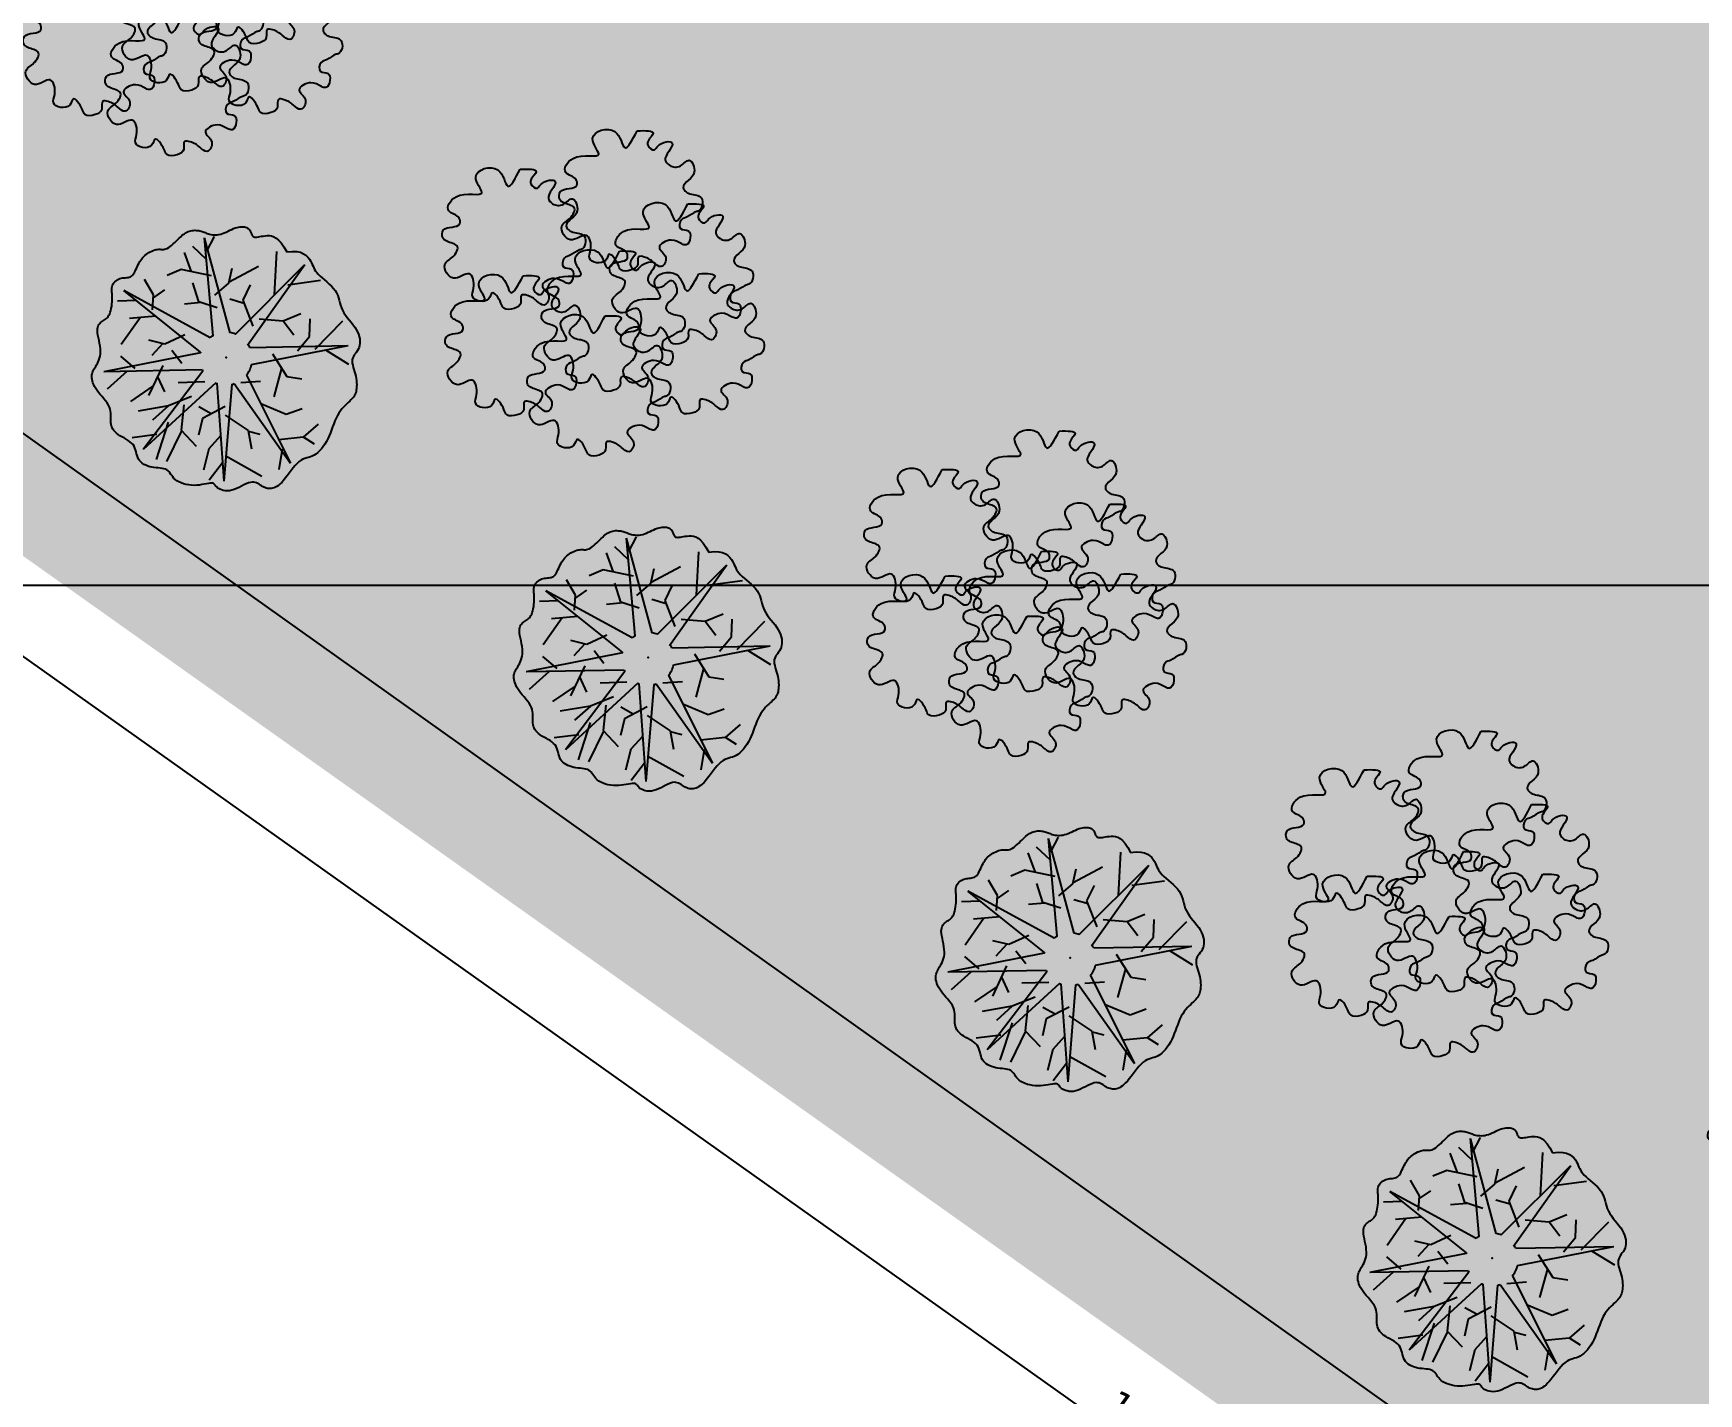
# Model space of a CAD drawing. Header units: feet. Extents: x 568264 to 568503, y 7794314 to 7794548.
# Drawn here: x 568325.06 to 568344.35, y 7794365.63 to 7794381.4 of the extents above; entities that cross this region are included whole.
import ezdxf

# ---------------------------------------------------------------- set-up
doc = ezdxf.new("R2010")
doc.units = ezdxf.units.FT
doc.header["$MEASUREMENT"] = 0
for name, color, linetype in [('NUIT-CER', 1, 'Continuous'), ('NUIT-CTA', 8, 'Continuous'), ('NUIT-HTC', 1, 'Continuous'), ('NUIT-MALHA', 252, 'Continuous'), ('NUIT-VEG', 251, 'Continuous')]:
    doc.layers.add(name, color=color, linetype=linetype)
doc.styles.add('NUIT', font='verdana.ttf')
doc.linetypes.add('CERCA_DE_ARAME', pattern='A,0.15,-0.05,["X",Standard,S=0.05,R=0,X=-0.0175,Y=-0.025],-0.05', length=0.25)
doc.dimstyles.new('NUIT 1-200', dxfattribs={"dimtxt": 0.3, "dimasz": 0.1, "dimexe": 0.1, "dimexo": 0.15, "dimgap": 0.13, "dimtad": 1, "dimzin": 4, "dimdsep": 46, "dimtxsty": 'NUIT', "dimblk1": 'TIK', "dimblk2": 'TIK', "dimsah": 1, "dimcen": 0.18, "dimse1": 1, "dimse2": 1, "dimclrd": 256, "dimclre": 256, "dimclrt": 1, "dimaunit": 1, "dimadec": 0, "dimazin": 0, "dimtfac": 1, "dimtix": 1, "dimtofl": 0, "dimtmove": 2, "dimatfit": 3, "dimldrblk": 'DOT', "dimfxl": 1, "dimtolj": 1, "dimtzin": 0, "dimarcsym": 0})

# ---------------------------------------------------------------- blocks, each defined once
blk = doc.blocks.new('EUCALIPTO')
for points, knots in [([(-0.681, 1.981, 259.344), (-0.663, 1.862, 259.344), (-0.629, 1.635, 259.344), (-0.903, 1.936, 259.344), (-1.168, 1.587, 259.344), (-0.738, 1.495, 259.344), (-1.156, 1.374, 259.344), (-1.113, 1.048, 259.344), (-0.947, 1.146, 259.344), (-0.833, 1.017, 259.344), (-1.044, 0.937, 259.344), (-0.945, 0.779, 259.344), (-0.847, 0.823, 259.344), (-0.728, 0.85, 259.344), (-0.71, 0.692, 259.344), (-0.799, 0.552, 259.344), (-0.536, 0.432, 259.344), (-0.49, 0.731, 259.344), (-0.311, 0.575, 259.344), (-0.29, 0.402, 259.344), (-0.066, 0.495, 259.344), (-0.15, 0.672, 259.344), (0.021, 0.607, 259.344), (0.111, 0.537, 259.344), (0.201, 0.617, 259.344), (0.252, 0.72, 259.344), (0.147, 0.801, 259.344), (0.262, 0.851, 259.344), (0.34, 0.855, 259.344), (0.491, 0.831, 259.344), (0.461, 1.021, 259.344), (0.254, 0.992, 259.344), (0.362, 1.209, 259.344), (0.471, 1.204, 259.344), (0.574, 1.23, 259.344), (0.549, 1.33, 259.344), (0.475, 1.409, 259.344), (0.38, 1.31, 259.344), (0.312, 1.439, 259.344), (0.389, 1.514, 259.344), (0.398, 1.593, 259.344), (0.469, 1.665, 259.344), (0.388, 1.834, 259.344), (0.265, 1.741, 259.344), (0.185, 1.728, 259.344), (0.112, 1.758, 259.344), (0.136, 1.867, 259.344), (0.169, 1.984, 259.344), (-0.017, 2.109, 259.344), (-0.018, 1.921, 259.344), (-0.123, 1.86, 259.344), (-0.241, 1.887, 259.344), (-0.24, 1.992, 259.344), (-0.252, 2.168, 259.344), (-0.398, 2.016, 259.344), (-0.373, 1.897, 259.344), (-0.485, 1.898, 259.344), (-0.519, 1.975, 259.344), (-0.485, 2.128, 259.344), (-0.603, 2.039, 259.344), (-0.681, 1.981, 259.344)], [0, 0, 0, 0, 0.384624, 0.731438, 1.160578, 1.463993, 1.942814, 2.235141, 2.471965, 2.568587, 2.896626, 3.032361, 3.245663, 3.335475, 3.551582, 3.761459, 4.052748, 4.354518, 4.632573, 4.789045, 5.091358, 5.214944, 5.463472, 5.569405, 5.760287, 5.916759, 6.062799, 6.163227, 6.365303, 6.522474, 6.713799, 6.92978, 7.18618, 7.391048, 7.472783, 7.630073, 7.757134, 7.906919, 8.067758, 8.189256, 8.38575, 8.417514, 8.662878, 8.889922, 8.990961, 9.056433, 9.225334, 9.406491, 9.646816, 9.837782, 10.038637, 10.159563, 10.329577, 10.499591, 10.770051, 10.862693, 11.009069, 11.094622, 11.252314, 11.550634, 11.550634, 11.550634, 11.550634]), ([(0.288, 1.63, 259.344), (0.305, 1.511, 259.344), (0.339, 1.284, 259.344), (0.065, 1.586, 259.344), (-0.2, 1.236, 259.344), (0.23, 1.144, 259.344), (-0.188, 1.023, 259.344), (-0.145, 0.698, 259.344), (0.022, 0.795, 259.344), (0.135, 0.666, 259.344), (-0.076, 0.586, 259.344), (0.024, 0.428, 259.344), (0.122, 0.472, 259.344), (0.24, 0.499, 259.344), (0.258, 0.341, 259.344), (0.169, 0.201, 259.344), (0.432, 0.081, 259.344), (0.478, 0.38, 259.344), (0.657, 0.224, 259.344), (0.678, 0.051, 259.344), (0.902, 0.144, 259.344), (0.818, 0.321, 259.344), (0.989, 0.256, 259.344), (1.079, 0.186, 259.344), (1.169, 0.266, 259.344), (1.22, 0.369, 259.344), (1.115, 0.45, 259.344), (1.23, 0.501, 259.344), (1.309, 0.504, 259.344), (1.459, 0.48, 259.344), (1.429, 0.67, 259.344), (1.222, 0.641, 259.344), (1.33, 0.858, 259.344), (1.439, 0.853, 259.344), (1.542, 0.88, 259.344), (1.517, 0.979, 259.344), (1.443, 1.058, 259.344), (1.348, 0.959, 259.344), (1.28, 1.088, 259.344), (1.357, 1.163, 259.344), (1.366, 1.242, 259.344), (1.439, 1.315, 259.344), (1.358, 1.484, 259.344), (1.234, 1.39, 259.344), (1.153, 1.377, 259.344), (1.08, 1.407, 259.344), (1.105, 1.516, 259.344), (1.139, 1.634, 259.344), (0.952, 1.758, 259.344), (0.95, 1.57, 259.344), (0.846, 1.509, 259.344), (0.728, 1.536, 259.344), (0.728, 1.641, 259.344), (0.716, 1.817, 259.344), (0.57, 1.665, 259.344), (0.595, 1.546, 259.344), (0.483, 1.547, 259.344), (0.449, 1.624, 259.344), (0.483, 1.777, 259.344), (0.365, 1.688, 259.344), (0.288, 1.63, 259.344)], [0, 0, 0, 0, 0.384624, 0.731438, 1.160578, 1.463993, 1.942814, 2.235141, 2.471965, 2.568587, 2.896626, 3.032361, 3.245663, 3.335475, 3.551582, 3.761459, 4.052748, 4.354518, 4.632573, 4.789045, 5.091358, 5.214944, 5.463472, 5.569405, 5.760287, 5.916759, 6.062799, 6.163227, 6.365303, 6.522474, 6.713799, 6.92978, 7.18618, 7.391048, 7.472783, 7.630073, 7.757134, 7.906919, 8.067758, 8.189256, 8.38575, 8.417514, 8.662878, 8.889922, 8.990961, 9.056433, 9.225334, 9.406491, 9.646816, 9.837782, 10.038637, 10.159563, 10.329577, 10.499591, 10.770051, 10.862693, 11.009069, 11.094622, 11.252314, 11.550634, 11.550634, 11.550634, 11.550634]), ([(0.862, 1.046, 259.344), (0.88, 0.926, 259.344), (0.914, 0.7, 259.344), (0.639, 1.001, 259.344), (0.375, 0.652, 259.344), (0.805, 0.56, 259.344), (0.386, 0.438, 259.344), (0.43, 0.113, 259.344), (0.596, 0.211, 259.344), (0.709, 0.082, 259.344), (0.498, 0.002, 259.344), (0.598, -0.157, 259.344), (0.696, -0.112, 259.344), (0.814, -0.085, 259.344), (0.833, -0.243, 259.344), (0.743, -0.383, 259.344), (1.006, -0.503, 259.344), (1.053, -0.205, 259.344), (1.231, -0.36, 259.344), (1.252, -0.534, 259.344), (1.476, -0.441, 259.344), (1.393, -0.263, 259.344), (1.563, -0.328, 259.344), (1.653, -0.398, 259.344), (1.743, -0.318, 259.344), (1.795, -0.215, 259.344), (1.689, -0.134, 259.344), (1.805, -0.084, 259.344), (1.883, -0.08, 259.344), (2.033, -0.104, 259.344), (2.004, 0.086, 259.344), (1.796, 0.057, 259.344), (1.904, 0.274, 259.344), (2.013, 0.268, 259.344), (2.116, 0.295, 259.344), (2.091, 0.395, 259.344), (2.017, 0.473, 259.344), (1.922, 0.375, 259.344), (1.854, 0.504, 259.344), (1.932, 0.579, 259.344), (1.94, 0.657, 259.344), (2.013, 0.731, 259.344), (1.932, 0.899, 259.344), (1.808, 0.806, 259.344), (1.727, 0.793, 259.344), (1.654, 0.823, 259.344), (1.679, 0.931, 259.344), (1.713, 1.049, 259.344), (1.526, 1.173, 259.344), (1.525, 0.985, 259.344), (1.42, 0.925, 259.344), (1.302, 0.952, 259.344), (1.303, 1.057, 259.344), (1.291, 1.233, 259.344), (1.145, 1.081, 259.344), (1.169, 0.962, 259.344), (1.058, 0.962, 259.344), (1.023, 1.039, 259.344), (1.058, 1.193, 259.344), (0.939, 1.104, 259.344), (0.862, 1.046, 259.344)], [0, 0, 0, 0, 0.384624, 0.731438, 1.160578, 1.463993, 1.942814, 2.235141, 2.471965, 2.568587, 2.896626, 3.032361, 3.245663, 3.335475, 3.551582, 3.761459, 4.052748, 4.354518, 4.632573, 4.789045, 5.091358, 5.214944, 5.463472, 5.569405, 5.760287, 5.916759, 6.062799, 6.163227, 6.365303, 6.522474, 6.713799, 6.92978, 7.186179, 7.391048, 7.472783, 7.630073, 7.757134, 7.906919, 8.067758, 8.189255, 8.38575, 8.417514, 8.662878, 8.889922, 8.990961, 9.056433, 9.225334, 9.406491, 9.646816, 9.837782, 10.038637, 10.159563, 10.329577, 10.499591, 10.770051, 10.862693, 11.009069, 11.094622, 11.252314, 11.550634, 11.550634, 11.550634, 11.550634]), ([(-1.527, 0.832, 259.344), (-1.509, 0.713, 259.344), (-1.475, 0.487, 259.344), (-1.75, 0.788, 259.344), (-2.014, 0.439, 259.344), (-1.584, 0.347, 259.344), (-2.003, 0.225, 259.344), (-1.959, -0.1, 259.344), (-1.793, -0.002, 259.344), (-1.68, -0.132, 259.344), (-1.891, -0.212, 259.344), (-1.791, -0.37, 259.344), (-1.693, -0.325, 259.344), (-1.574, -0.299, 259.344), (-1.556, -0.456, 259.344), (-1.646, -0.596, 259.344), (-1.382, -0.716, 259.344), (-1.336, -0.418, 259.344), (-1.158, -0.574, 259.344), (-1.136, -0.747, 259.344), (-0.913, -0.654, 259.344), (-0.996, -0.476, 259.344), (-0.826, -0.542, 259.344), (-0.735, -0.611, 259.344), (-0.645, -0.531, 259.344), (-0.594, -0.428, 259.344), (-0.7, -0.347, 259.344), (-0.584, -0.297, 259.344), (-0.506, -0.293, 259.344), (-0.356, -0.317, 259.344), (-0.385, -0.127, 259.344), (-0.593, -0.156, 259.344), (-0.485, 0.061, 259.344), (-0.375, 0.055, 259.344), (-0.272, 0.082, 259.344), (-0.297, 0.182, 259.344), (-0.372, 0.26, 259.344), (-0.466, 0.162, 259.344), (-0.534, 0.29, 259.344), (-0.457, 0.365, 259.344), (-0.449, 0.444, 259.344), (-0.377, 0.516, 259.344), (-0.458, 0.685, 259.344), (-0.581, 0.593, 259.344), (-0.662, 0.58, 259.344), (-0.735, 0.61, 259.344), (-0.71, 0.718, 259.344), (-0.677, 0.835, 259.344), (-0.863, 0.96, 259.344), (-0.864, 0.772, 259.344), (-0.969, 0.712, 259.344), (-1.087, 0.739, 259.344), (-1.086, 0.844, 259.344), (-1.098, 1.02, 259.344), (-1.244, 0.868, 259.344), (-1.22, 0.749, 259.344), (-1.331, 0.749, 259.344), (-1.366, 0.826, 259.344), (-1.331, 0.98, 259.344), (-1.45, 0.891, 259.344), (-1.527, 0.832, 259.344)], [0, 0, 0, 0, 0.384624, 0.731438, 1.160578, 1.463993, 1.942814, 2.235141, 2.471965, 2.568587, 2.896626, 3.032361, 3.245663, 3.335475, 3.551582, 3.761459, 4.052748, 4.354518, 4.632573, 4.789045, 5.091358, 5.214944, 5.463472, 5.569405, 5.760287, 5.916759, 6.062799, 6.163227, 6.365303, 6.522474, 6.713799, 6.92978, 7.18618, 7.391048, 7.472783, 7.630073, 7.757134, 7.906919, 8.067758, 8.189256, 8.38575, 8.417514, 8.662878, 8.889922, 8.990961, 9.056433, 9.225334, 9.406491, 9.646816, 9.837782, 10.038637, 10.159563, 10.329577, 10.499591, 10.770051, 10.862693, 11.009069, 11.094622, 11.252314, 11.550634, 11.550634, 11.550634, 11.550634]), ([(-0.038, 0.728, 259.344), (-0.02, 0.609, 259.344), (0.014, 0.382, 259.344), (-0.26, 0.684, 259.344), (-0.525, 0.334, 259.344), (-0.095, 0.242, 259.344), (-0.513, 0.121, 259.344), (-0.47, -0.204, 259.344), (-0.304, -0.107, 259.344), (-0.19, -0.236, 259.344), (-0.401, -0.316, 259.344), (-0.302, -0.474, 259.344), (-0.204, -0.43, 259.344), (-0.085, -0.403, 259.344), (-0.067, -0.561, 259.344), (-0.156, -0.701, 259.344), (0.107, -0.821, 259.344), (0.153, -0.522, 259.344), (0.332, -0.678, 259.344), (0.353, -0.851, 259.344), (0.577, -0.758, 259.344), (0.493, -0.581, 259.344), (0.664, -0.646, 259.344), (0.754, -0.716, 259.344), (0.844, -0.636, 259.344), (0.895, -0.533, 259.344), (0.79, -0.452, 259.344), (0.905, -0.401, 259.344), (0.983, -0.398, 259.344), (1.134, -0.421, 259.344), (1.104, -0.232, 259.344), (0.897, -0.261, 259.344), (1.005, -0.044, 259.344), (1.114, -0.049, 259.344), (1.217, -0.022, 259.344), (1.192, 0.077, 259.344), (1.118, 0.156, 259.344), (1.023, 0.057, 259.344), (0.955, 0.186, 259.344), (1.032, 0.261, 259.344), (1.041, 0.34, 259.344), (1.112, 0.412, 259.344), (1.031, 0.581, 259.344), (0.908, 0.488, 259.344), (0.827, 0.475, 259.344), (0.755, 0.505, 259.344), (0.779, 0.614, 259.344), (0.812, 0.731, 259.344), (0.626, 0.856, 259.344), (0.625, 0.668, 259.344), (0.52, 0.607, 259.344), (0.402, 0.635, 259.344), (0.403, 0.739, 259.344), (0.391, 0.915, 259.344), (0.245, 0.764, 259.344), (0.27, 0.644, 259.344), (0.158, 0.645, 259.344), (0.124, 0.722, 259.344), (0.158, 0.875, 259.344), (0.04, 0.786, 259.344), (-0.038, 0.728, 259.344)], [0, 0, 0, 0, 0.384624, 0.731438, 1.160578, 1.463993, 1.942814, 2.235141, 2.471965, 2.568587, 2.896626, 3.032361, 3.245663, 3.335475, 3.551582, 3.761459, 4.052748, 4.354518, 4.632573, 4.789045, 5.091358, 5.214944, 5.463472, 5.569405, 5.760287, 5.916759, 6.062799, 6.163227, 6.365303, 6.522474, 6.713799, 6.92978, 7.18618, 7.391048, 7.472783, 7.630073, 7.757134, 7.906919, 8.067758, 8.189256, 8.38575, 8.417514, 8.662878, 8.889922, 8.990961, 9.056433, 9.225334, 9.406491, 9.646816, 9.837782, 10.038637, 10.159563, 10.329577, 10.499591, 10.770051, 10.862693, 11.009069, 11.094622, 11.252314, 11.550634, 11.550634, 11.550634, 11.550634]), ([(0.26, 0.019, 259.344), (0.278, -0.1, 259.344), (0.312, -0.327, 259.344), (0.038, -0.026, 259.344), (-0.227, -0.375, 259.344), (0.203, -0.467, 259.344), (-0.216, -0.589, 259.344), (-0.172, -0.914, 259.344), (-0.006, -0.816, 259.344), (0.107, -0.945, 259.344), (-0.103, -1.025, 259.344), (-0.004, -1.183, 259.344), (0.094, -1.139, 259.344), (0.213, -1.112, 259.344), (0.231, -1.27, 259.344), (0.142, -1.41, 259.344), (0.405, -1.53, 259.344), (0.451, -1.232, 259.344), (0.629, -1.387, 259.344), (0.651, -1.56, 259.344), (0.874, -1.467, 259.344), (0.791, -1.29, 259.344), (0.961, -1.355, 259.344), (1.052, -1.425, 259.344), (1.142, -1.345, 259.344), (1.193, -1.242, 259.344), (1.088, -1.161, 259.344), (1.203, -1.111, 259.344), (1.281, -1.107, 259.344), (1.431, -1.131, 259.344), (1.402, -0.941, 259.344), (1.194, -0.97, 259.344), (1.302, -0.753, 259.344), (1.412, -0.759, 259.344), (1.515, -0.732, 259.344), (1.49, -0.632, 259.344), (1.415, -0.553, 259.344), (1.321, -0.652, 259.344), (1.253, -0.523, 259.344), (1.33, -0.448, 259.344), (1.339, -0.369, 259.344), (1.41, -0.297, 259.344), (1.329, -0.129, 259.344), (1.206, -0.221, 259.344), (1.125, -0.234, 259.344), (1.052, -0.204, 259.344), (1.077, -0.095, 259.344), (1.11, 0.021, 259.344), (0.924, 0.147, 259.344), (0.923, -0.042, 259.344), (0.818, -0.102, 259.344), (0.7, -0.075, 259.344), (0.701, 0.03, 259.344), (0.689, 0.206, 259.344), (0.543, 0.054, 259.344), (0.568, -0.065, 259.344), (0.456, -0.064, 259.344), (0.422, 0.013, 259.344), (0.456, 0.166, 259.344), (0.338, 0.077, 259.344), (0.26, 0.019, 259.344)], [0, 0, 0, 0, 0.384624, 0.731438, 1.160578, 1.463993, 1.942814, 2.235141, 2.471965, 2.568587, 2.896626, 3.032361, 3.245663, 3.335475, 3.551582, 3.761459, 4.052748, 4.354518, 4.632573, 4.789045, 5.091358, 5.214944, 5.463472, 5.569405, 5.760287, 5.916759, 6.062799, 6.163227, 6.365303, 6.522474, 6.713799, 6.92978, 7.186179, 7.391048, 7.472783, 7.630073, 7.757134, 7.906919, 8.067758, 8.189256, 8.38575, 8.417514, 8.662878, 8.889922, 8.990961, 9.056433, 9.225334, 9.406491, 9.646816, 9.837782, 10.038637, 10.159563, 10.329577, 10.499591, 10.770051, 10.862693, 11.009069, 11.094622, 11.252314, 11.550634, 11.550634, 11.550634, 11.550634]), ([(-0.783, -0.153, 259.344), (-0.765, -0.272, 259.344), (-0.731, -0.499, 259.344), (-1.005, -0.197, 259.344), (-1.27, -0.547, 259.344), (-0.84, -0.638, 259.344), (-1.259, -0.76, 259.344), (-1.215, -1.085, 259.344), (-1.049, -0.987, 259.344), (-0.936, -1.117, 259.344), (-1.146, -1.197, 259.344), (-1.047, -1.355, 259.344), (-0.949, -1.31, 259.344), (-0.83, -1.284, 259.344), (-0.812, -1.441, 259.344), (-0.902, -1.581, 259.344), (-0.638, -1.701, 259.344), (-0.592, -1.403, 259.344), (-0.414, -1.559, 259.344), (-0.392, -1.732, 259.344), (-0.169, -1.639, 259.344), (-0.252, -1.461, 259.344), (-0.082, -1.527, 259.344), (0.009, -1.597, 259.344), (0.099, -1.516, 259.344), (0.15, -1.413, 259.344), (0.044, -1.332, 259.344), (0.16, -1.282, 259.344), (0.238, -1.279, 259.344), (0.388, -1.302, 259.344), (0.359, -1.112, 259.344), (0.151, -1.142, 259.344), (0.259, -0.924, 259.344), (0.369, -0.93, 259.344), (0.472, -0.903, 259.344), (0.447, -0.804, 259.344), (0.372, -0.725, 259.344), (0.278, -0.823, 259.344), (0.21, -0.695, 259.344), (0.287, -0.62, 259.344), (0.296, -0.541, 259.344), (0.367, -0.469, 259.344), (0.286, -0.3, 259.344), (0.163, -0.392, 259.344), (0.082, -0.405, 259.344), (0.009, -0.376, 259.344), (0.034, -0.267, 259.344), (0.067, -0.15, 259.344), (-0.119, -0.025, 259.344), (-0.12, -0.213, 259.344), (-0.225, -0.274, 259.344), (-0.343, -0.246, 259.344), (-0.342, -0.141, 259.344), (-0.354, 0.035, 259.344), (-0.5, -0.117, 259.344), (-0.476, -0.236, 259.344), (-0.587, -0.236, 259.344), (-0.621, -0.159, 259.344), (-0.587, -0.005, 259.344), (-0.706, -0.094, 259.344), (-0.783, -0.153, 259.344)], [0, 0, 0, 0, 0.384624, 0.731438, 1.160578, 1.463993, 1.942814, 2.235141, 2.471965, 2.568587, 2.896626, 3.032361, 3.245663, 3.335475, 3.551582, 3.761459, 4.052748, 4.354518, 4.632573, 4.789045, 5.091358, 5.214944, 5.463472, 5.569405, 5.760287, 5.916759, 6.062799, 6.163227, 6.365303, 6.522474, 6.713799, 6.92978, 7.186179, 7.391048, 7.472783, 7.630073, 7.757134, 7.906919, 8.067758, 8.189255, 8.38575, 8.417514, 8.662878, 8.889922, 8.990961, 9.056433, 9.225334, 9.406491, 9.646816, 9.837782, 10.038637, 10.159563, 10.329577, 10.499591, 10.770051, 10.862693, 11.009069, 11.094622, 11.252314, 11.550634, 11.550634, 11.550634, 11.550634])]:
    blk.add_open_spline(points, degree=3, knots=knots)
blk = doc.blocks.new('AROEIRA')
for p, q in [((-0.001, 0.996, -591.825), (-0.27, 1.42, -591.825)), ((-0.107, 0.364, -591.825), (0.082, 1.486, -591.825)), ((0.058, 1.183, -591.825), (0.335, 1.443, -591.825)), ((0.083, 0.34, -591.825), (0.082, 1.486, -591.825)), ((-0.515, 0.815, -591.825), (-0.343, 1.159, -591.825)), ((0.748, 0.759, -591.825), (0.818, 1.21, -591.825)), ((-0.165, 0.342, -591.825), (-1.044, 1.066, -591.825)), ((-0.306, 0.199, -591.825), (-1.044, 1.066, -591.825)), ((-0.932, 0.955, -591.825), (-0.959, 1.145, -591.825)), ((0.119, 0.335, -591.825), (1.034, 1.012, -591.825)), ((0.252, 0.185, -591.825), (1.034, 1.012, -591.825)), ((0.256, 0.809, -591.825), (0.375, 0.998, -591.825)), ((0.609, 0.839, -591.825), (0.499, 1.01, -591.825)), ((-0.938, 0.658, -591.825), (-1.137, 0.792, -591.825)), ((-0.88, 0.874, -591.825), (-1.097, 0.903, -591.825)), ((-0.509, 0.801, -591.825), (-0.58, 0.965, -591.825)), ((-0.562, 0.592, -591.825), (-0.509, 0.801, -591.825)), ((-0.261, 0.734, -591.825), (-0.293, 0.93, -591.825)), ((0.017, 0.668, -591.825), (0.256, 0.809, -591.825)), ((0.256, 0.809, -591.825), (0.452, 0.749, -591.825)), ((0.592, 0.621, -591.825), (0.609, 0.839, -591.825)), ((0.851, 0.819, -591.825), (1.164, 0.841, -591.825)), ((-1.053, 0.608, -591.825), (-1.146, 0.458, -591.825)), ((-0.724, 0.751, -591.825), (-1.053, 0.608, -591.825)), ((-0.229, 0.713, -591.825), (-0.392, 0.656, -591.825)), ((0.008, 0.556, -591.825), (-0.261, 0.734, -591.825)), ((-0.669, 0.423, -591.825), (-0.851, 0.561, -591.825)), ((-0.643, 0.431, -591.825), (-0.787, 0.306, -591.825)), ((-0.457, 0.489, -591.825), (-0.669, 0.423, -591.825)), ((0.374, 0.427, -591.825), (0.665, 0.31, -591.825)), ((0.665, 0.31, -591.825), (0.822, 0.387, -591.825)), ((-1.141, 0.184, -591.825), (-1.33, 0.27, -591.825)), ((-1.124, 0.156, -591.825), (-1.068, 0.308, -591.825)), ((0.558, 0.353, -591.825), (0.676, 0.029, -591.825)), ((-0.321, 0.16, -591.825), (-1.451, 0.025, -591.825)), ((-0.315, -0.04, -591.825), (-1.451, 0.025, -591.825)), ((-1.266, 0.014, -591.825), (-1.44, -0.119, -591.825)), ((-1.051, 0.037, -591.825), (-1.141, 0.184, -591.825)), ((-0.58, 0.017, -591.825), (-0.705, -0.204, -591.825)), ((0.271, -0.058, -591.825), (0.447, 0.089, -591.825)), ((0.274, 0.05, -591.825), (1.281, -0.482, -591.825)), ((0.911, -0.051, -591.825), (1.023, 0.111, -591.825)), ((1.23, -0.151, -591.825), (1.284, 0.071, -591.825)), ((-0.978, -0.002, -591.825), (-1.209, -0.201, -591.825)), ((-1.117, -0.122, -591.825), (-1.113, -0.502, -591.825)), ((-0.312, -0.047, -591.825), (-1.094, -0.874, -591.825)), ((0.196, -0.135, -591.825), (0.773, -1.104, -591.825)), ((0.215, -0.112, -591.825), (1.281, -0.482, -591.825)), ((0.599, -0.122, -591.825), (0.911, -0.051, -591.825)), ((1.01, -0.339, -591.825), (1.224, -0.151, -591.825)), ((1.224, -0.151, -591.825), (1.376, -0.143, -591.825)), ((-0.179, -0.197, -591.825), (-1.094, -0.874, -591.825)), ((-0.705, -0.204, -591.825), (-0.882, -0.275, -591.825)), ((-0.727, -0.213, -591.825), (-0.752, -0.4, -591.825)), ((-0.416, -0.273, -591.825), (-0.594, -0.218, -591.825)), ((-0.074, -0.294, -591.825), (-0.321, -0.481, -591.825)), ((-0.164, -0.205, -591.825), (-0.201, -1.343, -591.825)), ((0.035, -0.229, -591.825), (-0.201, -1.343, -591.825)), ((0.05, -0.225, -591.825), (0.773, -1.104, -591.825)), ((-0.582, -0.42, -591.825), (-0.513, -0.8, -591.825)), ((-0.556, -0.562, -591.825), (-0.388, -0.657, -591.825)), ((-0.102, -0.522, -591.825), (-0.258, -0.763, -591.825)), ((0.201, -0.55, -591.825), (0.038, -0.569, -591.825)), ((0.283, -0.388, -591.825), (0.148, -0.654, -591.825)), ((0.34, -0.471, -591.825), (0.66, -0.461, -591.825)), ((0.66, -0.461, -591.825), (0.816, -0.613, -591.825)), ((0.666, -0.468, -591.825), (0.797, -0.417, -591.825)), ((1.109, -0.41, -591.825), (1.213, -0.622, -591.825)), ((-0.821, -0.632, -591.825), (-1.041, -0.614, -591.825)), ((-0.877, -0.713, -591.825), (-0.946, -1.019, -591.825)), ((-0.535, -0.679, -591.825), (-0.645, -0.976, -591.825)), ((-0.258, -0.763, -591.825), (-0.508, -1.016, -591.825)), ((-0.258, -0.763, -591.825), (-0.311, -1.004, -591.825)), ((-0.117, -0.652, -591.825), (0.029, -0.908, -591.825)), ((0.148, -0.654, -591.825), (0.226, -0.838, -591.825)), ((0.439, -0.697, -591.825), (0.415, -0.898, -591.825)), ((-0.15, -0.92, -591.825), (-0.013, -1.353, -591.825)), ((0.029, -0.908, -591.825), (0.277, -0.956, -591.825)), ((0.035, -0.91, -591.825), (0.099, -1.301, -591.825)), ((0.415, -0.898, -591.825), (0.505, -1.134, -591.825)), ((0.621, -0.849, -591.825), (1.097, -0.798, -591.825)), ((0.637, -0.939, -591.825), (0.628, -1.192, -591.825)), ((-0.173, -1.111, -591.825), (-0.385, -1.308, -591.825))]:
    blk.add_line(p, q)
blk.add_lwpolyline([(-0.174, 1.484), (-0.126, 1.526), (-0.081, 1.555), (-0.041, 1.573), (-0.003, 1.581), (0.03, 1.582), (0.061, 1.578), (0.088, 1.569), (0.112, 1.559), (0.133, 1.548), (0.152, 1.537), (0.17, 1.526), (0.188, 1.516), (0.207, 1.506), (0.227, 1.498), (0.249, 1.491), (0.274, 1.485), (0.303, 1.48), (0.336, 1.477), (0.37, 1.474), (0.406, 1.471), (0.443, 1.467), (0.478, 1.462), (0.513, 1.455), (0.544, 1.445), (0.573, 1.432), (0.599, 1.416), (0.623, 1.398), (0.646, 1.38), (0.669, 1.36), (0.692, 1.342), (0.717, 1.324), (0.744, 1.308), (0.773, 1.294), (0.805, 1.282), (0.838, 1.272), (0.872, 1.262), (0.906, 1.253), (0.94, 1.243), (0.973, 1.232), (1.003, 1.22), (1.032, 1.206), (1.057, 1.19), (1.08, 1.172), (1.1, 1.154), (1.117, 1.134), (1.131, 1.113), (1.142, 1.092), (1.15, 1.071), (1.154, 1.05), (1.156, 1.028), (1.156, 1.007), (1.156, 0.987), (1.156, 0.966), (1.157, 0.946), (1.161, 0.927), (1.168, 0.909), (1.179, 0.891), (1.193, 0.874), (1.21, 0.858), (1.229, 0.841), (1.25, 0.825), (1.271, 0.809), (1.292, 0.792), (1.312, 0.775), (1.331, 0.757), (1.349, 0.738), (1.364, 0.72), (1.379, 0.701), (1.391, 0.682), (1.402, 0.664), (1.411, 0.646), (1.419, 0.63), (1.424, 0.614), (1.428, 0.598), (1.43, 0.583), (1.431, 0.568), (1.431, 0.553), (1.429, 0.536), (1.426, 0.518), (1.423, 0.499), (1.418, 0.478), (1.414, 0.454), (1.409, 0.429), (1.405, 0.402), (1.402, 0.374), (1.4, 0.344), (1.401, 0.313), (1.403, 0.28), (1.408, 0.247), (1.416, 0.212), (1.425, 0.177), (1.434, 0.141), (1.444, 0.104), (1.454, 0.068), (1.462, 0.032), (1.47, -0.005), (1.475, -0.04), (1.477, -0.075), (1.478, -0.109), (1.477, -0.142), (1.473, -0.173), (1.468, -0.201), (1.46, -0.228), (1.451, -0.251), (1.439, -0.272), (1.426, -0.291), (1.413, -0.308), (1.399, -0.326), (1.385, -0.344), (1.372, -0.364), (1.361, -0.386), (1.352, -0.412), (1.345, -0.443), (1.341, -0.476), (1.338, -0.512), (1.336, -0.55), (1.335, -0.588), (1.334, -0.626), (1.332, -0.662), (1.33, -0.695), (1.327, -0.725), (1.322, -0.751), (1.316, -0.775), (1.308, -0.795), (1.3, -0.813), (1.291, -0.828), (1.281, -0.842), (1.27, -0.853), (1.258, -0.863), (1.245, -0.871), (1.232, -0.878), (1.218, -0.883), (1.203, -0.887), (1.189, -0.891), (1.173, -0.893), (1.158, -0.894), (1.142, -0.894), (1.126, -0.895), (1.11, -0.896), (1.093, -0.898), (1.077, -0.903), (1.062, -0.91), (1.046, -0.92), (1.031, -0.935), (1.017, -0.954), (1.002, -0.977), (0.988, -1.003), (0.973, -1.031), (0.958, -1.059), (0.943, -1.086), (0.926, -1.112), (0.909, -1.135), (0.89, -1.155), (0.87, -1.171), (0.85, -1.184), (0.829, -1.193), (0.81, -1.2), (0.791, -1.205), (0.773, -1.207), (0.758, -1.207), (0.744, -1.205), (0.732, -1.202), (0.722, -1.198), (0.712, -1.195), (0.702, -1.194), (0.693, -1.194), (0.682, -1.197), (0.671, -1.203), (0.658, -1.214), (0.643, -1.228), (0.626, -1.245), (0.608, -1.263), (0.588, -1.283), (0.567, -1.303), (0.544, -1.323), (0.519, -1.342), (0.493, -1.359), (0.466, -1.374), (0.437, -1.387), (0.409, -1.398), (0.381, -1.406), (0.354, -1.411), (0.328, -1.414), (0.304, -1.414), (0.282, -1.411), (0.262, -1.406), (0.243, -1.4), (0.226, -1.394), (0.209, -1.387), (0.192, -1.382), (0.176, -1.379), (0.159, -1.379), (0.141, -1.382), (0.123, -1.388), (0.104, -1.397), (0.084, -1.408), (0.064, -1.419), (0.043, -1.431), (0.021, -1.443), (-0.001, -1.454), (-0.024, -1.463), (-0.048, -1.471), (-0.071, -1.476), (-0.094, -1.48), (-0.117, -1.481), (-0.14, -1.479), (-0.161, -1.474), (-0.181, -1.467), (-0.2, -1.457), (-0.218, -1.444), (-0.236, -1.429), (-0.253, -1.414), (-0.271, -1.4), (-0.289, -1.386), (-0.309, -1.375), (-0.33, -1.366), (-0.354, -1.362), (-0.379, -1.36), (-0.405, -1.36), (-0.432, -1.362), (-0.46, -1.365), (-0.487, -1.369), (-0.513, -1.371), (-0.538, -1.372), (-0.562, -1.371), (-0.584, -1.368), (-0.605, -1.363), (-0.624, -1.356), (-0.642, -1.347), (-0.658, -1.337), (-0.673, -1.324), (-0.687, -1.309), (-0.699, -1.293), (-0.712, -1.275), (-0.724, -1.257), (-0.736, -1.238), (-0.75, -1.22), (-0.766, -1.202), (-0.784, -1.186), (-0.804, -1.171), (-0.828, -1.159), (-0.855, -1.148), (-0.884, -1.139), (-0.914, -1.13), (-0.945, -1.122), (-0.975, -1.115), (-1.005, -1.107), (-1.033, -1.098), (-1.059, -1.088), (-1.083, -1.077), (-1.104, -1.066), (-1.123, -1.053), (-1.14, -1.04), (-1.155, -1.027), (-1.167, -1.013), (-1.178, -1), (-1.186, -0.986), (-1.193, -0.973), (-1.197, -0.959), (-1.201, -0.945), (-1.204, -0.93), (-1.205, -0.914), (-1.207, -0.898), (-1.208, -0.88), (-1.21, -0.861), (-1.212, -0.841), (-1.215, -0.82), (-1.22, -0.798), (-1.227, -0.775), (-1.236, -0.752), (-1.248, -0.729), (-1.263, -0.706), (-1.282, -0.682), (-1.303, -0.659), (-1.326, -0.636), (-1.35, -0.614), (-1.373, -0.592), (-1.396, -0.571), (-1.415, -0.55), (-1.432, -0.531), (-1.444, -0.513), (-1.452, -0.495), (-1.457, -0.479), (-1.459, -0.463), (-1.458, -0.448), (-1.456, -0.434), (-1.452, -0.42), (-1.448, -0.406), (-1.443, -0.393), (-1.438, -0.381), (-1.433, -0.368), (-1.429, -0.354), (-1.426, -0.34), (-1.425, -0.325), (-1.426, -0.308), (-1.428, -0.29), (-1.434, -0.271), (-1.441, -0.25), (-1.45, -0.228), (-1.461, -0.205), (-1.473, -0.183), (-1.486, -0.161), (-1.5, -0.14), (-1.514, -0.121), (-1.527, -0.103), (-1.54, -0.086), (-1.553, -0.071), (-1.564, -0.056), (-1.574, -0.042), (-1.583, -0.028), (-1.59, -0.014), (-1.594, 0.001), (-1.597, 0.016), (-1.597, 0.032), (-1.595, 0.049), (-1.591, 0.065), (-1.586, 0.081), (-1.578, 0.097), (-1.57, 0.111), (-1.559, 0.125), (-1.548, 0.136), (-1.536, 0.147), (-1.524, 0.157), (-1.512, 0.167), (-1.501, 0.178), (-1.491, 0.189), (-1.482, 0.201), (-1.476, 0.214), (-1.473, 0.23), (-1.472, 0.247), (-1.473, 0.266), (-1.476, 0.286), (-1.479, 0.306), (-1.483, 0.327), (-1.487, 0.348), (-1.49, 0.368), (-1.493, 0.388), (-1.495, 0.407), (-1.496, 0.425), (-1.496, 0.444), (-1.495, 0.462), (-1.492, 0.479), (-1.489, 0.497), (-1.484, 0.515), (-1.478, 0.533), (-1.471, 0.551), (-1.463, 0.568), (-1.453, 0.585), (-1.443, 0.601), (-1.433, 0.616), (-1.422, 0.629), (-1.41, 0.64), (-1.399, 0.65), (-1.387, 0.658), (-1.376, 0.665), (-1.365, 0.672), (-1.354, 0.68), (-1.344, 0.689), (-1.334, 0.701), (-1.325, 0.715), (-1.317, 0.732), (-1.311, 0.751), (-1.304, 0.773), (-1.299, 0.797), (-1.294, 0.821), (-1.289, 0.845), (-1.285, 0.869), (-1.28, 0.892), (-1.276, 0.914), (-1.272, 0.934), (-1.267, 0.952), (-1.262, 0.969), (-1.256, 0.985), (-1.249, 1), (-1.241, 1.014), (-1.232, 1.026), (-1.222, 1.039), (-1.211, 1.05), (-1.199, 1.061), (-1.186, 1.071), (-1.173, 1.079), (-1.16, 1.087), (-1.147, 1.094), (-1.134, 1.1), (-1.121, 1.105), (-1.109, 1.108), (-1.097, 1.112), (-1.086, 1.115), (-1.074, 1.118), (-1.061, 1.121), (-1.048, 1.124), (-1.035, 1.128), (-1.021, 1.134), (-1.006, 1.14), (-0.991, 1.148), (-0.976, 1.157), (-0.961, 1.167), (-0.946, 1.179), (-0.931, 1.193), (-0.917, 1.209), (-0.904, 1.226), (-0.891, 1.245), (-0.879, 1.265), (-0.867, 1.286), (-0.856, 1.307), (-0.844, 1.327), (-0.832, 1.347), (-0.82, 1.365), (-0.807, 1.381), (-0.794, 1.395), (-0.781, 1.408), (-0.767, 1.418), (-0.754, 1.427), (-0.741, 1.435), (-0.728, 1.44), (-0.717, 1.444), (-0.705, 1.446), (-0.695, 1.446), (-0.685, 1.445), (-0.676, 1.443), (-0.668, 1.44), (-0.659, 1.436), (-0.651, 1.431), (-0.643, 1.426), (-0.636, 1.421), (-0.628, 1.416), (-0.62, 1.411), (-0.612, 1.408), (-0.604, 1.405), (-0.595, 1.405), (-0.586, 1.406), (-0.576, 1.41), (-0.566, 1.416), (-0.555, 1.425), (-0.543, 1.437), (-0.531, 1.449), (-0.517, 1.463), (-0.502, 1.477), (-0.485, 1.492), (-0.467, 1.507), (-0.447, 1.521), (-0.424, 1.533), (-0.398, 1.541), (-0.366, 1.545), (-0.33, 1.542), (-0.286, 1.532), (-0.234, 1.513), (-0.174, 1.484)])
for start, end in [(154.667, 162.5996), (104.6724, 116.2908), (60.7503, 68.2235), (356.41, 22.374), (200.9758, 202.374), (318.0338, 323.5988), (240.7503, 243.9199), (282.2961, 285.2225)]:
    blk.add_arc((-0.03, 0.069, -591.825), 0.305, start, end)
blk.add_point((-0.036, 0.083, -591.825))
blk = doc.blocks.new('VEGETAÇÃO')
h = blk.add_hatch()
h.set_pattern_fill('ANSI38', color=256, scale=0.1, angle=-0.0741, style=0)
h.set_pattern_definition([(9.49025, (9.60356, -54.84164), (-0.05234935, 0.3131546), []), (99.49025, (9.60356, -54.84164), (-0.4178533, 0.5739598), [0.79375, -0.47625])])
h.paths.add_polyline_path([(97.624, -107.962), (95.593, -108.608), (95.032, -109.159), (89.223, -111.959), (83.135, -114.894), (78.019, -119.53), (62.969, -138.306), (55.826, -145.071), (47.364, -155.106), (37.247, -167.582), (-61.325, -97.43), (-3.914, -16.76), (-4.736, -16.191), (-62.72, -97.665), (37.432, -168.942), (48.135, -155.743), (56.554, -145.758), (63.707, -138.985), (78.749, -120.218), (83.699, -115.732), (89.657, -112.86), (95.615, -109.988), (97.545, -108.093)])
blk.add_lwpolyline([(-3.896, -16.734), (-61.325, -97.43), (37.247, -167.582), (47.364, -155.106), (55.826, -145.071), (62.969, -138.306), (78.019, -119.53), (83.135, -114.894), (89.223, -111.959), (95.032, -109.159), (95.593, -108.608)])
for name, p, rotation in [('EUCALIPTO', (-23.429, -118.263), 324.5610156538613), ('EUCALIPTO', (-18.541, -121.742), 324.5610156538613), ('AROEIRA', (-22.725, -122.447), 324.5610156538879), ('EUCALIPTO', (-13.652, -125.221), 324.5610156538613), ('AROEIRA', (-17.836, -125.926), 324.5610156538879), ('EUCALIPTO', (-8.764, -128.7), 324.5610156538613), ('AROEIRA', (-12.948, -129.405), 324.5610156538879), ('EUCALIPTO', (-3.876, -132.179), 324.5610156538613), ('AROEIRA', (-8.059, -132.884), 324.5610156538879)]:
    blk.add_blockref(name, p, dxfattribs=dict(rotation=rotation))
blk = doc.blocks.new('TIK')
for p, q in [((0, 0), (-2, 0)), ((-0.71, -0.71), (0.71, 0.71)), ((0, -1.5), (0, 1.5)), ((0, 0), (2, 0))]:
    blk.add_line(p, q)
blk = doc.blocks.new('*D114')
at = {"layer": 'Defpoints', "color": 0, "transparency": 16777216}
for p in [(568329.267, 7794401.829), (568328.877, 7794401.282), (568385.378, 7794361.901)]:
    blk.add_point(p, dxfattribs=at)
at = {"layer": 'NUIT-CTA', "lineweight": -2, "transparency": 16777216}
blk.add_line((568384.907, 7794361.411), (568328.959, 7794401.224), dxfattribs=at)
at = {"layer": 'NUIT-CTA', "lineweight": -2, "transparency": 16777216, "xscale": 0.1, "yscale": 0.1, "zscale": 0.1}
for p, rotation in [((568328.877, 7794401.282), 144.5643883195789), ((568384.988, 7794361.353), 324.5643883195789)]:
    blk.add_blockref('TIK', p, dxfattribs=dict(at, rotation=rotation))
at = {"layer": 'NUIT-CTA', "color": 1, "transparency": 16777216, "insert": (568357.099, 7794381.551), "char_height": 0.3, "attachment_point": 5, "rotation": 324.5644, "style": 'NUIT'}
blk.add_mtext('\\A1;68.87', dxfattribs=at)
blk = doc.blocks.new('_Dot')
at = {"color": 0, "linetype": 'ByBlock', "lineweight": -2}
blk.add_line((-0.5, 0), (-1, 0), dxfattribs=at)
at = {"color": 0, "linetype": 'ByBlock', "const_width": 0.5}
blk.add_lwpolyline([(-0.25, 0, 1), (0.25, 0, 1)], format="xyb", close=True, dxfattribs=at)
blk = doc.blocks.new('*D171')
at = {"layer": 'Defpoints', "color": 0, "transparency": 16777216}
for p in [(568289.723, 7794400.525), (568289.087, 7794399.629), (568387.487, 7794331.121)]:
    blk.add_point(p, dxfattribs=at)
at = {"layer": 'NUIT-CTA', "lineweight": -2, "transparency": 16777216}
blk.add_line((568386.769, 7794330.283), (568289.168, 7794399.571), dxfattribs=at)
at = {"layer": 'NUIT-CTA', "lineweight": -2, "transparency": 16777216, "xscale": 0.1, "yscale": 0.1, "zscale": 0.1}
for p, rotation in [((568289.087, 7794399.629), 144.6285736851721), ((568386.851, 7794330.225), 324.6285736851721)]:
    blk.add_blockref('TIK', p, dxfattribs=dict(at, rotation=rotation))
at = {"layer": 'NUIT-CTA', "color": 1, "transparency": 16777216, "insert": (568338.135, 7794365.161), "char_height": 0.3, "attachment_point": 5, "rotation": 324.6286, "style": 'NUIT'}
blk.add_mtext('\\A1;119.89', dxfattribs=at)
blk = doc.blocks.new('*D275')
at = {"layer": 'Defpoints', "color": 0, "transparency": 16777216}
for p in [(568333.143, 7794407.27), (568332.807, 7794406.797), (568388.914, 7794366.871)]:
    blk.add_point(p, dxfattribs=at)
at = {"layer": 'NUIT-CTA', "lineweight": -2, "transparency": 16777216}
blk.add_line((568389.169, 7794367.402), (568333.225, 7794407.212), dxfattribs=at)
at = {"layer": 'NUIT-CTA', "lineweight": -2, "transparency": 16777216, "xscale": 0.1, "yscale": 0.1, "zscale": 0.1}
for p, rotation in [((568333.143, 7794407.27), 144.5643880657971), ((568389.251, 7794367.344), 324.5643880657971)]:
    blk.add_blockref('TIK', p, dxfattribs=dict(at, rotation=rotation))
at = {"layer": 'NUIT-CTA', "color": 1, "transparency": 16777216, "insert": (568361.363, 7794387.541), "char_height": 0.3, "attachment_point": 5, "rotation": 324.5644, "style": 'NUIT'}
blk.add_mtext('\\A1;68.86', dxfattribs=at)

msp = doc.modelspace()

# ---------------------------------------------------------------- hatches: boundary and pattern name
at = {"layer": 'NUIT-HTC', "ltscale": 100, "true_color": 0xa9bc76}
h = msp.add_hatch(color=63, dxfattribs=at)
h.dxf.hatch_style = 1
edge = h.paths.add_edge_path()
edge.add_line((568414.84, 7794435.069), (568385.26, 7794456.119))
edge.add_line((568385.26, 7794456.119), (568384.413, 7794456.667))
edge.add_arc((568378.196, 7794445.937), 12.401, 59.916, 93.0844)
edge.add_arc((568376.192, 7794480.958), 22.678, 256.4242, 273.3805, ccw=False)
edge.add_line((568370.869, 7794458.914), (568367.004, 7794460.002))
edge.add_arc((568364.684, 7794447.972), 12.252, 79.0866, 204.5156)
edge.add_arc((568349.706, 7794441.753), 3.996, -35.4492, 16.5051, ccw=False)
edge.add_line((568352.961, 7794439.435), (568349.396, 7794434.426))
edge.add_line((568349.396, 7794434.426), (568392.82, 7794403.526))
edge.add_line((568392.82, 7794403.526), (568397.779, 7794410.501))
edge.add_line((568397.779, 7794410.501), (568401.065, 7794408.164))
edge.add_arc((568399.366, 7794405.798), 2.913, -35.1638, 54.3358, ccw=False)
edge.add_line((568401.748, 7794404.12), (568398.655, 7794399.771))
edge.add_arc((568392.624, 7794404.077), 7.411, 234.5977, 324.4698, ccw=False)
edge.add_line((568388.331, 7794398.037), (568347.33, 7794427.213))
edge.add_arc((568338.577, 7794414.909), 15.1, 54.5702, 144.5644)
edge.add_line((568326.274, 7794423.664), (568325.72, 7794422.886))
edge.add_arc((568338.023, 7794414.132), 15.1, 144.5644, 234.5585)
edge.add_line((568329.267, 7794401.829), (568385.378, 7794361.901))
edge.add_arc((568394.133, 7794374.204), 15.1, 234.5644, 324.5644)
edge.add_line((568406.436, 7794365.449), (568418.69, 7794382.669))
edge.add_arc((568424.72, 7794378.379), 7.401, 99.3477, 144.5665, ccw=False)
edge.add_line((568423.518, 7794385.681), (568447.518, 7794391.778))
edge.add_line((568447.518, 7794391.778), (568445.615, 7794390.012))
edge.add_line((568445.615, 7794390.012), (568433.699, 7794384.268))
edge.add_line((568433.699, 7794384.268), (568428.749, 7794379.782))
edge.add_line((568428.749, 7794379.782), (568413.707, 7794361.015))
edge.add_line((568413.707, 7794361.015), (568406.554, 7794354.242))
edge.add_line((568406.554, 7794354.242), (568387.487, 7794331.121))
edge.add_line((568387.487, 7794331.121), (568289.723, 7794400.525))
edge.add_line((568289.723, 7794400.525), (568345.122, 7794483.597))
edge.add_line((568345.122, 7794483.597), (568451.682, 7794413.172))
edge.add_line((568451.682, 7794413.172), (568445.688, 7794406.384))
edge.add_line((568445.688, 7794406.384), (568441.035, 7794397.514))
edge.add_line((568441.035, 7794397.514), (568443.598, 7794397.036))
edge.add_arc((568444.415, 7794390.967), 6.123, 97.6658, 105.6462)
edge.add_line((568442.764, 7794396.864), (568422.193, 7794391.634))
edge.add_arc((568424.7, 7794378.393), 13.477, 100.7197, 144.5644)
edge.add_line((568413.72, 7794386.206), (568401.466, 7794368.986))
edge.add_arc((568394.131, 7794374.214), 9.007, 234.6067, 324.517, ccw=False)
edge.add_line((568388.914, 7794366.871), (568332.807, 7794406.797))
edge.add_arc((568338.37, 7794414.19), 9.253, 146.1077, 233.0342, ccw=False)
edge.add_line((568330.69, 7794419.35), (568331.244, 7794420.128))
edge.add_arc((568338.635, 7794414.562), 9.252, 56.0938, 143.0218, ccw=False)
edge.add_line((568343.796, 7794422.241), (568384.795, 7794393.067))
edge.add_arc((568392.622, 7794404.066), 13.5, 234.5644, 324.5644)
edge.add_line((568403.621, 7794396.239), (568408.422, 7794402.986))
edge.add_line((568408.422, 7794402.986), (568412.349, 7794410.164))
edge.add_line((568412.349, 7794410.164), (568417.907, 7794417.952))
edge.add_arc((568407.196, 7794424.866), 12.749, 327.1571, 413.164)
h.paths.add_polyline_path([(568413.98, 7794412.461), (568416.75, 7794410.49), (568415.127, 7794408.209), (568412.357, 7794410.18)], flags=17)
at = {"layer": 'NUIT-HTC'}
h = msp.add_hatch(dxfattribs=at)
h.set_pattern_fill('AR-B816', color=253, scale=0.001, angle=54.5643)
h.set_pattern_definition([(54.5642833928, (-4018312.85559, -308674.07563), (-0.165560558791, 0.117813162986), []), (144.5642833928, (-4018312.85559, -308674.07563), (-0.283373721777, -0.0477473958053), [0.2032, -0.2032])])
edge = h.paths.add_edge_path()
edge.add_line((568355.39, 7794431.388), (568350.791, 7794434.661))
edge.add_line((568350.791, 7794434.661), (568353.775, 7794438.856))
edge.add_arc((568349.702, 7794441.755), 5, 324.5643, 377.1732)
edge.add_arc((568364.831, 7794447.856), 11.339, 80.0985, 204.0765, ccw=False)
edge.add_line((568366.781, 7794459.026), (568370.616, 7794457.946))
edge.add_arc((568376.192, 7794480.964), 23.683, 256.3802, 273.3723)
edge.add_arc((568378.198, 7794445.952), 11.386, 59.8759, 93.0828, ccw=False)
edge.add_line((568383.912, 7794455.8), (568384.678, 7794455.304))
edge.add_line((568384.678, 7794455.304), (568414.249, 7794434.262))
edge.add_arc((568407.197, 7794424.866), 11.748, -32.7295, 53.1115, ccw=False)
edge.add_line((568417.08, 7794418.514), (568413.917, 7794414.09))
edge.add_line((568413.917, 7794414.09), (568411.496, 7794410.691))
edge.add_line((568411.496, 7794410.691), (568407.576, 7794403.523))
edge.add_line((568407.576, 7794403.523), (568402.806, 7794396.819))
edge.add_arc((568392.622, 7794404.066), 12.5, 234.5644, 324.5644, ccw=False)
edge.add_line((568385.374, 7794393.882), (568344.374, 7794423.057))
edge.add_arc((568338.577, 7794414.909), 10, 54.5644, 144.5644)
edge.add_line((568330.429, 7794420.707), (568329.875, 7794419.929))
edge.add_arc((568338.023, 7794414.132), 10, 144.5644, 234.5644)
edge.add_line((568332.225, 7794405.984), (568388.335, 7794366.056))
edge.add_arc((568394.131, 7794374.215), 10.008, 234.6092, 324.5196)
edge.add_line((568402.281, 7794368.406), (568414.535, 7794385.626))
edge.add_arc((568424.7, 7794378.393), 12.477, 100.5667, 144.5644, ccw=False)
edge.add_line((568422.412, 7794390.658), (568443.022, 7794395.898))
edge.add_arc((568444.415, 7794390.967), 5.123, 89.6902, 105.7751, ccw=False)
edge.add_line((568444.443, 7794396.09), (568447.653, 7794396.067))
edge.add_line((568447.653, 7794396.067), (568447.493, 7794391.874))
edge.add_line((568447.493, 7794391.874), (568423.493, 7794385.778))
edge.add_arc((568424.719, 7794378.379), 7.5, 99.4085, 144.5644)
edge.add_line((568418.608, 7794382.727), (568406.354, 7794365.507))
edge.add_arc((568394.133, 7794374.204), 15, 234.5644, 324.5644, ccw=False)
edge.add_line((568385.436, 7794361.982), (568329.326, 7794401.91))
edge.add_arc((568338.023, 7794414.132), 15, 144.5644, 234.5644, ccw=False)
edge.add_line((568325.801, 7794422.828), (568326.355, 7794423.606))
edge.add_arc((568338.577, 7794414.909), 15, 54.5646, 144.5642, ccw=False)
edge.add_line((568347.273, 7794427.131), (568388.273, 7794397.955))
edge.add_arc((568392.624, 7794404.077), 7.511, 234.5977, 324.4706)
edge.add_line((568398.737, 7794399.713), (568401.83, 7794404.064))
edge.add_arc((568399.363, 7794405.799), 3.016, 324.8888, 416.6473)
edge.add_line((568401.021, 7794408.318), (568391.125, 7794415.374))
edge.add_arc((568390.545, 7794414.559), 1, 54.5644, 144.5644)
edge.add_line((568389.73, 7794415.139), (568389.386, 7794414.654))
edge.add_line((568389.386, 7794414.654), (568366.002, 7794431.294))
edge.add_line((568366.002, 7794431.294), (568365.668, 7794430.825))
edge.add_line((568365.668, 7794430.825), (568364.853, 7794431.404))
edge.add_line((568364.853, 7794431.404), (568358.579, 7794435.869))
edge.add_line((568358.579, 7794435.869), (568355.39, 7794431.388))
edge = h.paths.add_edge_path(flags=16)
edge.add_arc((568404.121, 7794420.536), 7.743, 235.8128, 317.5242)
edge.add_line((568409.832, 7794415.308), (568413.713, 7794420.682))
edge.add_arc((568407.262, 7794424.88), 7.697, 326.9519, 413.6144)
edge.add_line((568411.827, 7794431.076), (568382.431, 7794451.994))
edge.add_arc((568378.16, 7794445.921), 7.425, 54.883, 96.9738)
edge.add_arc((568376.489, 7794485.969), 32.687, 260.0746, 271.3498, ccw=False)
edge.add_line((568370.854, 7794453.771), (568369.578, 7794454.082))
edge.add_arc((568339.407, 7794354.353), 104.193, 73.1679, 75.17075)
edge.add_arc((568364.858, 7794447.898), 7.28, 80.3822, 231.6408)
edge.add_line((568360.34, 7794442.19), (568364.618, 7794439.146))
edge.add_line((568364.618, 7794439.146), (568399.77, 7794414.131))
h = msp.add_hatch(dxfattribs=at)
h.set_pattern_fill('AR-B816', color=253, scale=0.001, angle=54.5643)
h.set_pattern_definition([(54.56428338248, (0, 0), (-0.006518132235041, 0.004638313504553), []), (144.56428338248, (0, 0), (-0.011156445739594, -0.001879818730488), [0.008, -0.008])])
edge = h.paths.add_edge_path(flags=16)
edge.add_arc((568404.121, 7794420.536), 7.743, 235.8128, 317.5242)
edge.add_line((568409.832, 7794415.308), (568413.713, 7794420.682))
edge.add_arc((568407.262, 7794424.88), 7.697, 326.9519, 413.6144)
edge.add_line((568411.827, 7794431.076), (568382.431, 7794451.994))
edge.add_arc((568378.16, 7794445.921), 7.425, 54.883, 96.9738)
edge.add_arc((568376.489, 7794485.969), 32.687, 260.0746, 271.3498, ccw=False)
edge.add_line((568370.854, 7794453.771), (568369.578, 7794454.082))
edge.add_arc((568339.407, 7794354.352), 104.194, 73.1679, 75.17075)
edge.add_arc((568364.858, 7794447.898), 7.28, 80.3822, 231.6408)
edge.add_line((568360.34, 7794442.19), (568364.618, 7794439.146))
edge.add_line((568364.618, 7794439.146), (568399.77, 7794414.131))
edge = h.paths.add_edge_path()
edge.add_line((568355.39, 7794431.388), (568350.791, 7794434.661))
edge.add_line((568350.791, 7794434.661), (568353.775, 7794438.856))
edge.add_arc((568349.702, 7794441.755), 5, 324.5643, 377.1732)
edge.add_arc((568364.831, 7794447.856), 11.339, 80.0985, 204.0765, ccw=False)
edge.add_line((568366.781, 7794459.026), (568370.616, 7794457.946))
edge.add_arc((568376.192, 7794480.964), 23.683, 256.3802, 273.3723)
edge.add_arc((568378.198, 7794445.952), 11.386, 59.8759, 93.0828, ccw=False)
edge.add_line((568383.912, 7794455.8), (568384.678, 7794455.304))
edge.add_line((568384.678, 7794455.304), (568414.249, 7794434.262))
edge.add_arc((568407.197, 7794424.866), 11.748, -32.7295, 53.1115, ccw=False)
edge.add_line((568417.08, 7794418.514), (568413.917, 7794414.09))
edge.add_line((568413.917, 7794414.09), (568411.496, 7794410.691))
edge.add_line((568411.496, 7794410.691), (568407.576, 7794403.523))
edge.add_line((568407.576, 7794403.523), (568402.806, 7794396.819))
edge.add_arc((568392.622, 7794404.066), 12.5, 234.5644, 324.5644, ccw=False)
edge.add_line((568385.374, 7794393.882), (568344.374, 7794423.057))
edge.add_arc((568338.689, 7794414.244), 10.488, 57.1731, 231.9557)
edge.add_line((568332.225, 7794405.984), (568388.335, 7794366.056))
edge.add_arc((568394.131, 7794374.215), 10.008, 234.6092, 324.5196)
edge.add_line((568402.281, 7794368.406), (568414.535, 7794385.626))
edge.add_arc((568424.7, 7794378.393), 12.477, 100.5667, 144.5644, ccw=False)
edge.add_line((568422.412, 7794390.658), (568443.022, 7794395.898))
edge.add_arc((568444.415, 7794390.967), 5.123, 89.6902, 105.7751, ccw=False)
edge.add_line((568444.443, 7794396.09), (568447.548, 7794396.09))
edge.add_line((568447.548, 7794396.09), (568447.548, 7794391.908))
edge.add_line((568447.548, 7794391.908), (568423.493, 7794385.778))
edge.add_arc((568424.719, 7794378.379), 7.5, 99.4085, 144.5644)
edge.add_line((568418.608, 7794382.727), (568406.354, 7794365.507))
edge.add_arc((568394.133, 7794374.204), 15, 234.5644, 324.5644, ccw=False)
edge.add_line((568385.436, 7794361.982), (568329.326, 7794401.91))
edge.add_arc((568338.689, 7794414.244), 15.485, 56.331, 232.7978, ccw=False)
edge.add_line((568347.273, 7794427.131), (568388.273, 7794397.955))
edge.add_arc((568392.624, 7794404.077), 7.511, 234.5977, 324.4706)
edge.add_line((568398.737, 7794399.713), (568401.829, 7794404.062))
edge.add_arc((568399.366, 7794405.798), 3.013, 324.832, 414.34)
edge.add_line((568401.123, 7794408.246), (568391.116, 7794415.361))
edge.add_arc((568390.538, 7794414.538), 1.007, 54.9116, 143.3424)
edge.add_line((568389.73, 7794415.139), (568389.386, 7794414.654))

# ---------------------------------------------------------------- linework, layer by layer
at = {"layer": 'NUIT-CER', "color": 160, "linetype": 'CERCA_DE_ARAME', "ltscale": 10, "const_width": 0.3, "flags": 128}
msp.add_lwpolyline([(568345.264, 7794483.809), (568289.723, 7794400.525), (568387.487, 7794331.121), (568388.456, 7794332.243), (568398.135, 7794344.257), (568406.554, 7794354.242), (568413.707, 7794361.015), (568428.749, 7794379.782), (568433.699, 7794384.268), (568445.615, 7794390.012), (568447.465, 7794391.776), (568447.624, 7794392.038)], dxfattribs=at)
at = {"layer": 'NUIT-MALHA'}
msp.add_line((568503.133, 7794375), (568263.778, 7794375), dxfattribs=at)

# ---------------------------------------------------------------- block references
at = {"layer": 'NUIT-VEG'}
msp.add_blockref('VEGETAÇÃO', (568350, 7794500), dxfattribs=at)

# ---------------------------------------------------------------- dimensions: what is measured, and where the dimension line sits
at = {"layer": 'NUIT-CTA'}
for p1, p2, distance, picture, middle in [((568388.914, 7794366.871), (568332.807, 7794406.797), -0.581, '*D275', (568361.363, 7794387.541)), ((568385.378, 7794361.901), (568329.267, 7794401.829), 0.672, '*D114', (568357.099, 7794381.551)), ((568387.487, 7794331.121), (568289.723, 7794400.525), 1.099, '*D171', (568338.135, 7794365.161))]:
    dim = msp.add_aligned_dim(p1=p1, p2=p2, distance=distance, dimstyle='NUIT 1-200', dxfattribs=at)
    dim.commit()
    dim.dimension.update_dxf_attribs({"geometry": picture, "text_midpoint": middle})

doc.saveas('drawing.dxf')
